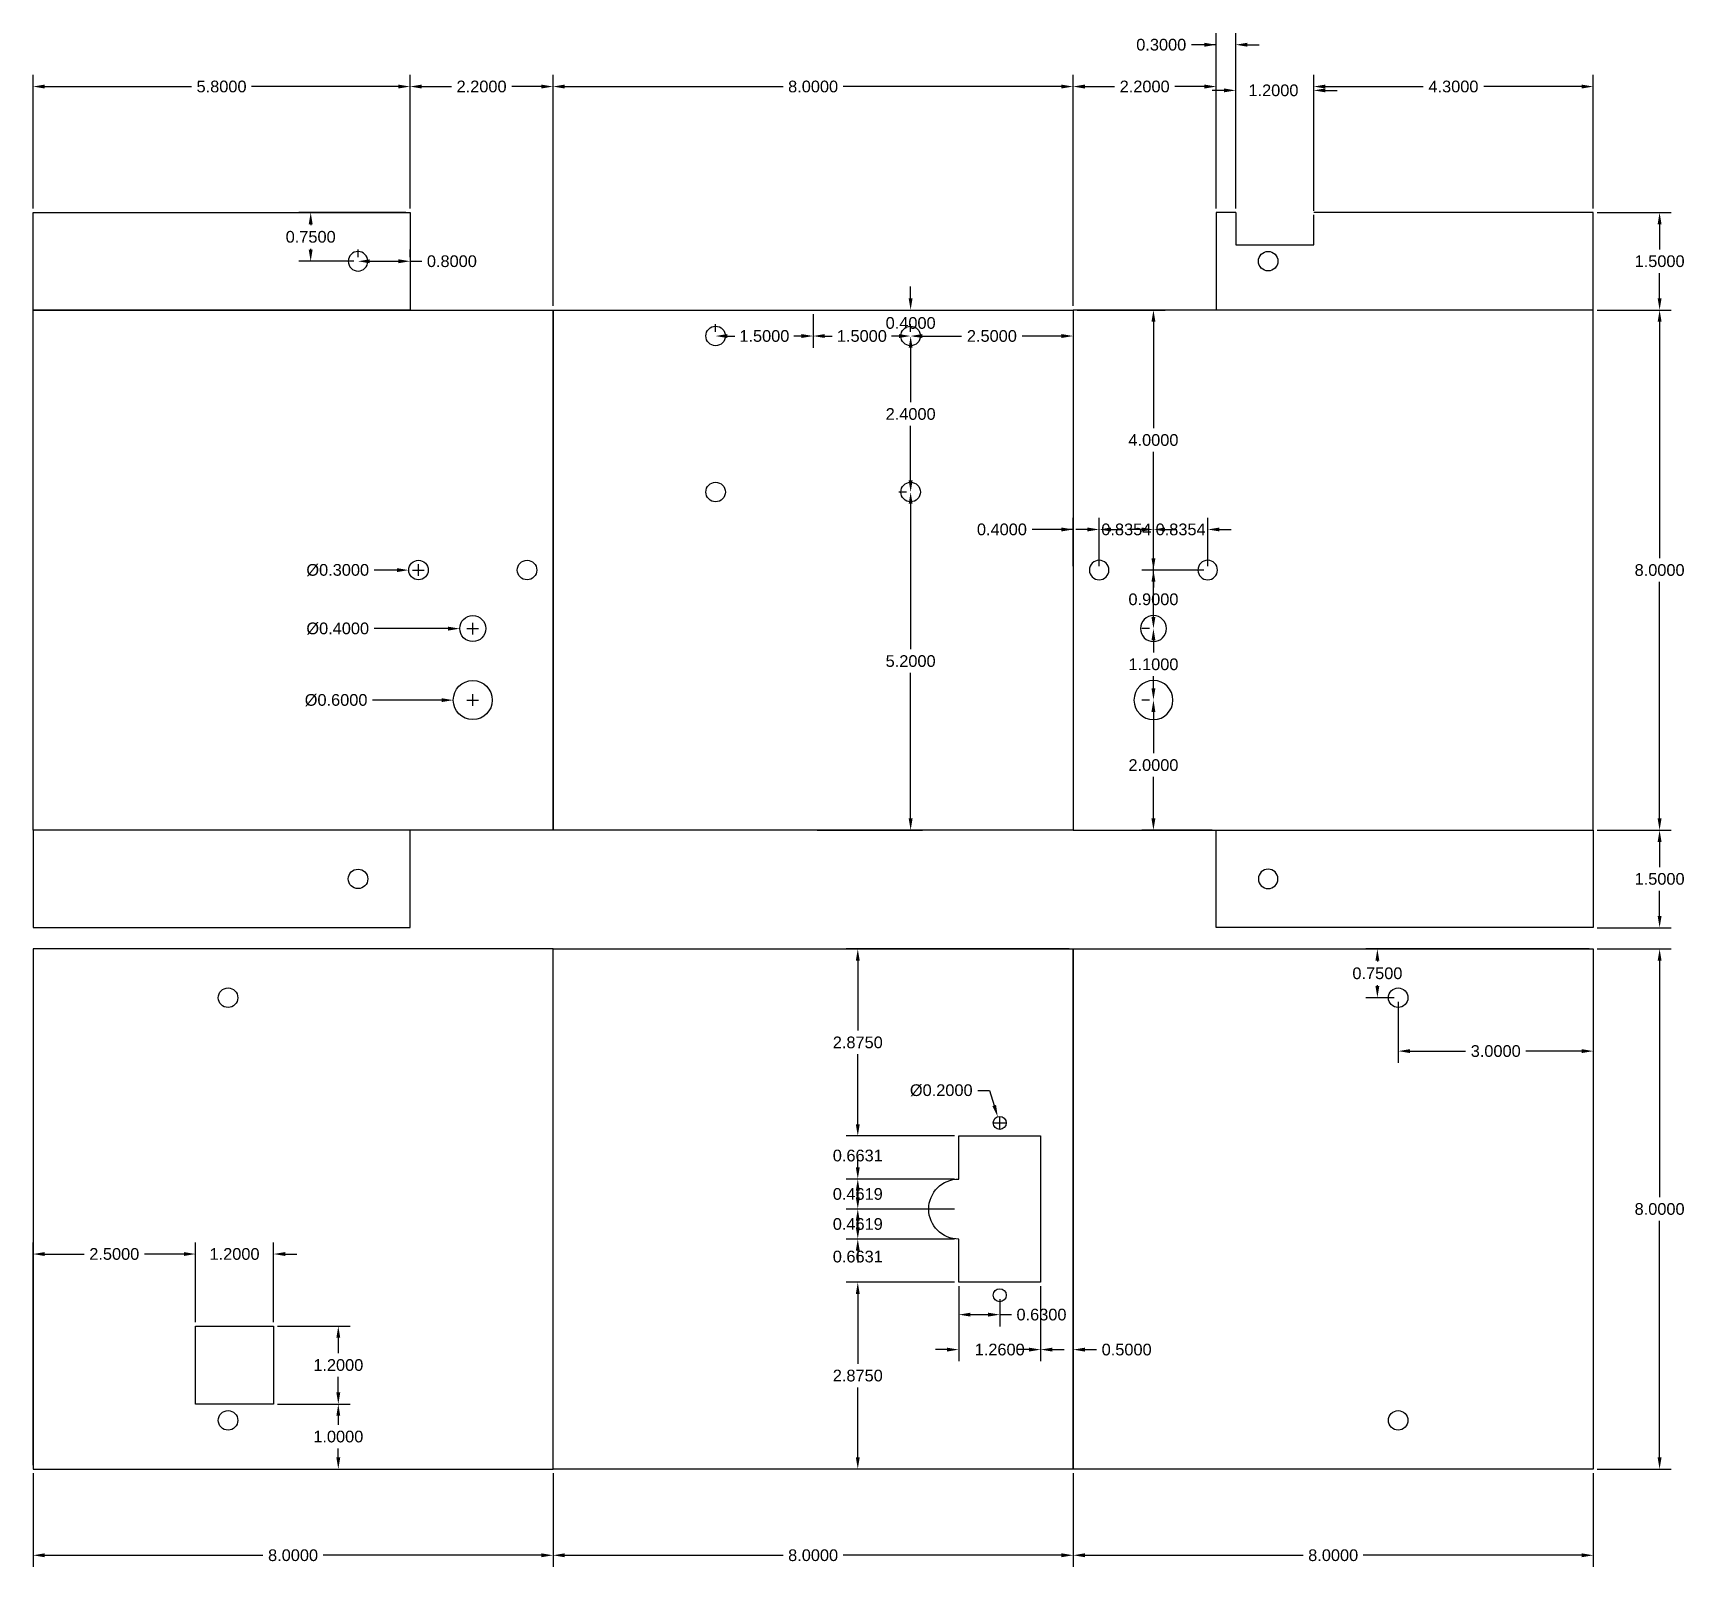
# Model space of a CAD drawing. Header units: centimetres. Extents: x 0.5 to 25.9, y -1 to 22.6.
import ezdxf

# ---------------------------------------------------------------- set-up
doc = ezdxf.new("R2010")
doc.units = ezdxf.units.CM
doc.header["$MEASUREMENT"] = 0
doc.layers.add('mark1', color=5, linetype='Continuous')
doc.layers.add('new', color=7, linetype='Continuous')
doc.layers.get('0').off()
doc.styles.get("Standard").update_dxf_attribs({"font": 'arial.ttf'})
doc.dimstyles.get("Standard").update_dxf_attribs({"dimtxt": 0.18, "dimasz": 0.18, "dimexe": 0.18, "dimexo": 0.0625, "dimgap": 0.09, "dimtad": 0, "dimtih": 1, "dimtoh": 1, "dimdec": 4, "dimzin": 0, "dimdsep": 46, "dimtxsty": 'Standard', "dimcen": 0.09, "dimadec": 0, "dimazin": 0, "dimtfac": 1, "dimtdec": 4, "dimtofl": 0, "dimtmove": 0, "dimatfit": 3, "dimfxl": 1, "dimtolj": 1, "dimtzin": 0, "dimarcsym": 0})

# ---------------------------------------------------------------- blocks, each defined once
blk = doc.blocks.new('motor')
for centre, radius in [((16.299, 16.014), 0.3), ((16.299, 14.914), 0.2), ((15.464, 14.014), 0.15), ((17.134, 14.014), 0.15)]:
    blk.add_circle(centre, radius)
blk = doc.blocks.new('wanxianglun')
for centre in [(10.199, 12.814), (13.199, 12.814), (10.199, 10.414), (13.199, 10.414)]:
    blk.add_circle(centre, 0.15)
blk = doc.blocks.new('err')
blk.add_circle((18.199, 18.764), 0.15)
at = {"layer": 'new'}
blk.add_lwpolyline([(17.399, 19.514), (17.399, 18.014), (23.199, 18.014), (23.199, 19.514)], close=True, dxfattribs=at)
blk = doc.blocks.new('err1')
blk.add_lwpolyline([(4.699, 8.514), (4.699, 9.014), (4.699, 9.014), (3.499, 9.014), (3.499, 8.552)])
blk.add_circle((4.199, 9.264), 0.15)
at = {"layer": 'new'}
blk.add_lwpolyline([(4.699, 8.514), (4.999, 8.514), (4.999, 8.514), (4.999, 10.014), (-0.801, 10.014), (-0.801, 8.514), (3.499, 8.514)], dxfattribs=at)
blk = doc.blocks.new('duoji')
for p, q in [((9.387, 5.387), (8.127, 5.387)), ((8.127, 5.387), (8.127, 3.137)), ((9.387, 4.724), (9.387, 5.387)), ((9.387, 3.137), (9.387, 3.8)), ((8.127, 3.137), (9.387, 3.137))]:
    blk.add_line(p, q)
blk.add_arc((9.387, 4.262), 0.462, 270, 90)
blk = doc.blocks.new('*D71')
at = {"layer": 'mark1', "color": 0, "lineweight": -2}
for p, q in [((0.5, 19.89), (0.5, 21.944)), ((6.3, 19.89), (6.3, 21.944)), ((0.68, 21.764), (2.937, 21.764)), ((6.12, 21.764), (3.863, 21.764))]:
    blk.add_line(p, q, dxfattribs=at)
at = {"layer": 'mark1', "color": 0}
for points in [[(0.68, 21.794), (0.68, 21.734), (0.5, 21.764)], [(6.12, 21.734), (6.12, 21.794), (6.3, 21.764)]]:
    blk.add_solid(points, dxfattribs=at)
at = {"layer": 'mark1', "color": 0, "insert": (3.4, 21.764), "char_height": 0.18, "attachment_point": 5}
blk.add_mtext('\\A1;5.8000', dxfattribs=at)
blk = doc.blocks.new('*D72')
at = {"layer": 'mark1', "color": 0, "lineweight": -2}
for p, q in [((6.3, 19.89), (6.3, 21.944)), ((8.5, 18.39), (8.5, 21.944)), ((6.48, 21.764), (6.935, 21.764)), ((8.32, 21.764), (7.865, 21.764))]:
    blk.add_line(p, q, dxfattribs=at)
at = {"layer": 'mark1', "color": 0}
for points in [[(6.48, 21.794), (6.48, 21.734), (6.3, 21.764)], [(8.32, 21.734), (8.32, 21.794), (8.5, 21.764)]]:
    blk.add_solid(points, dxfattribs=at)
at = {"layer": 'mark1', "color": 0, "insert": (7.4, 21.764), "char_height": 0.18, "attachment_point": 5}
blk.add_mtext('\\A1;2.2000', dxfattribs=at)
blk = doc.blocks.new('*D73')
at = {"layer": 'mark1', "color": 0, "lineweight": -2}
for p, q in [((8.5, 18.39), (8.5, 21.944)), ((16.5, 18.39), (16.5, 21.944)), ((8.68, 21.764), (12.037, 21.764)), ((16.32, 21.764), (12.963, 21.764))]:
    blk.add_line(p, q, dxfattribs=at)
at = {"layer": 'mark1', "color": 0}
for points in [[(8.68, 21.794), (8.68, 21.734), (8.5, 21.764)], [(16.32, 21.734), (16.32, 21.794), (16.5, 21.764)]]:
    blk.add_solid(points, dxfattribs=at)
at = {"layer": 'mark1', "color": 0, "insert": (12.5, 21.764), "char_height": 0.18, "attachment_point": 5}
blk.add_mtext('\\A1;8.0000', dxfattribs=at)
blk = doc.blocks.new('*D74')
at = {"layer": 'mark1', "color": 0, "lineweight": -2}
for p, q in [((16.5, 18.39), (16.5, 21.944)), ((18.7, 19.89), (18.7, 21.944)), ((16.68, 21.764), (17.135, 21.764)), ((18.52, 21.764), (18.065, 21.764))]:
    blk.add_line(p, q, dxfattribs=at)
at = {"layer": 'mark1', "color": 0}
for points in [[(16.68, 21.794), (16.68, 21.734), (16.5, 21.764)], [(18.52, 21.734), (18.52, 21.794), (18.7, 21.764)]]:
    blk.add_solid(points, dxfattribs=at)
at = {"layer": 'mark1', "color": 0, "insert": (17.6, 21.764), "char_height": 0.18, "attachment_point": 5}
blk.add_mtext('\\A1;2.2000', dxfattribs=at)
blk = doc.blocks.new('*D75')
at = {"layer": 'mark1', "color": 0, "lineweight": -2}
for p, q in [((18.7, 22.407), (18.318, 22.407)), ((18.52, 22.407), (18.34, 22.407)), ((18.7, 19.89), (18.7, 22.587)), ((19, 19.89), (19, 22.587)), ((19.18, 22.407), (19.36, 22.407))]:
    blk.add_line(p, q, dxfattribs=at)
at = {"layer": 'mark1', "color": 0}
for points in [[(18.52, 22.377), (18.52, 22.437), (18.7, 22.407)], [(19.18, 22.437), (19.18, 22.377), (19, 22.407)]]:
    blk.add_solid(points, dxfattribs=at)
at = {"layer": 'mark1', "color": 0, "insert": (17.855, 22.407), "char_height": 0.18, "attachment_point": 5}
blk.add_mtext('\\A1;0.3000', dxfattribs=at)
blk = doc.blocks.new('*D76')
at = {"layer": 'mark1', "color": 0, "lineweight": -2}
for p, q in [((19, 19.89), (19, 21.885)), ((20.2, 19.852), (20.2, 21.885)), ((18.82, 21.705), (18.64, 21.705)), ((20.38, 21.705), (20.56, 21.705))]:
    blk.add_line(p, q, dxfattribs=at)
at = {"layer": 'mark1', "color": 0}
for points in [[(18.82, 21.675), (18.82, 21.735), (19, 21.705)], [(20.38, 21.735), (20.38, 21.675), (20.2, 21.705)]]:
    blk.add_solid(points, dxfattribs=at)
at = {"layer": 'mark1', "color": 0, "insert": (19.581, 21.705), "char_height": 0.18, "attachment_point": 5}
blk.add_mtext('\\A1;1.2000', dxfattribs=at)
blk = doc.blocks.new('*D77')
at = {"layer": 'mark1', "color": 0, "lineweight": -2}
for p, q in [((20.2, 19.852), (20.2, 21.944)), ((24.5, 19.89), (24.5, 21.944)), ((20.38, 21.764), (21.883, 21.764)), ((24.32, 21.764), (22.817, 21.764))]:
    blk.add_line(p, q, dxfattribs=at)
at = {"layer": 'mark1', "color": 0}
for points in [[(20.38, 21.794), (20.38, 21.734), (20.2, 21.764)], [(24.32, 21.734), (24.32, 21.794), (24.5, 21.764)]]:
    blk.add_solid(points, dxfattribs=at)
at = {"layer": 'mark1', "color": 0, "insert": (22.35, 21.764), "char_height": 0.18, "attachment_point": 5}
blk.add_mtext('\\A1;4.3000', dxfattribs=at)
blk = doc.blocks.new('*D78')
at = {"layer": 'mark1', "color": 0, "lineweight": -2}
for p, q in [((24.562, 10.327), (25.701, 10.327)), ((25.521, 10.147), (25.521, 9.759)), ((25.521, 9.007), (25.521, 9.395)), ((24.562, 8.827), (25.701, 8.827))]:
    blk.add_line(p, q, dxfattribs=at)
at = {"layer": 'mark1', "color": 0}
for points in [[(25.551, 10.147), (25.491, 10.147), (25.521, 10.327)], [(25.491, 9.007), (25.551, 9.007), (25.521, 8.827)]]:
    blk.add_solid(points, dxfattribs=at)
at = {"layer": 'mark1', "color": 0, "insert": (25.521, 9.577), "char_height": 0.18, "attachment_point": 5}
blk.add_mtext('\\A1;1.5000', dxfattribs=at)
blk = doc.blocks.new('*D79')
at = {"layer": 'mark1', "color": 0, "lineweight": -2}
for p, q in [((24.562, 18.327), (25.701, 18.327)), ((25.521, 18.147), (25.521, 14.509)), ((25.521, 10.507), (25.521, 14.145)), ((24.562, 10.327), (25.701, 10.327))]:
    blk.add_line(p, q, dxfattribs=at)
at = {"layer": 'mark1', "color": 0}
for points in [[(25.551, 18.147), (25.491, 18.147), (25.521, 18.327)], [(25.491, 10.507), (25.551, 10.507), (25.521, 10.327)]]:
    blk.add_solid(points, dxfattribs=at)
at = {"layer": 'mark1', "color": 0, "insert": (25.521, 14.327), "char_height": 0.18, "attachment_point": 5}
blk.add_mtext('\\A1;8.0000', dxfattribs=at)
blk = doc.blocks.new('*D80')
at = {"layer": 'mark1', "color": 0, "lineweight": -2}
for p, q in [((24.562, 19.827), (25.701, 19.827)), ((25.521, 19.647), (25.521, 19.259)), ((25.521, 18.507), (25.521, 18.895)), ((24.562, 18.327), (25.701, 18.327))]:
    blk.add_line(p, q, dxfattribs=at)
at = {"layer": 'mark1', "color": 0}
for points in [[(25.551, 19.647), (25.491, 19.647), (25.521, 19.827)], [(25.491, 18.507), (25.551, 18.507), (25.521, 18.327)]]:
    blk.add_solid(points, dxfattribs=at)
at = {"layer": 'mark1', "color": 0, "insert": (25.521, 19.077), "char_height": 0.18, "attachment_point": 5}
blk.add_mtext('\\A1;1.5000', dxfattribs=at)
blk = doc.blocks.new('*D81')
at = {"layer": 'mark1', "color": 0, "lineweight": -2}
for p, q in [((24.562, 8.5), (25.701, 8.5)), ((25.521, 8.32), (25.521, 4.682)), ((25.521, 0.68), (25.521, 4.318)), ((24.562, 0.5), (25.701, 0.5))]:
    blk.add_line(p, q, dxfattribs=at)
at = {"layer": 'mark1', "color": 0}
for points in [[(25.551, 8.32), (25.491, 8.32), (25.521, 8.5)], [(25.491, 0.68), (25.551, 0.68), (25.521, 0.5)]]:
    blk.add_solid(points, dxfattribs=at)
at = {"layer": 'mark1', "color": 0, "insert": (25.521, 4.5), "char_height": 0.18, "attachment_point": 5}
blk.add_mtext('\\A1;8.0000', dxfattribs=at)
blk = doc.blocks.new('*D83')
at = {"layer": 'mark1', "color": 0, "lineweight": -2}
for p, q in [((0.5, 0.438), (0.5, -1.005)), ((8.5, 0.438), (8.5, -1.005)), ((0.68, -0.825), (4.037, -0.825)), ((8.32, -0.825), (4.963, -0.825))]:
    blk.add_line(p, q, dxfattribs=at)
at = {"layer": 'mark1', "color": 0}
for points in [[(0.68, -0.795), (0.68, -0.855), (0.5, -0.825)], [(8.32, -0.855), (8.32, -0.795), (8.5, -0.825)]]:
    blk.add_solid(points, dxfattribs=at)
at = {"layer": 'mark1', "color": 0, "insert": (4.5, -0.825), "char_height": 0.18, "attachment_point": 5}
blk.add_mtext('\\A1;8.0000', dxfattribs=at)
blk = doc.blocks.new('*D86')
at = {"layer": 'mark1', "color": 0, "lineweight": -2}
for p, q in [((8.5, 0.438), (8.5, -1.005)), ((16.5, 0.438), (16.5, -1.005)), ((8.68, -0.825), (12.037, -0.825)), ((16.32, -0.825), (12.963, -0.825))]:
    blk.add_line(p, q, dxfattribs=at)
at = {"layer": 'mark1', "color": 0}
for points in [[(8.68, -0.795), (8.68, -0.855), (8.5, -0.825)], [(16.32, -0.855), (16.32, -0.795), (16.5, -0.825)]]:
    blk.add_solid(points, dxfattribs=at)
at = {"layer": 'mark1', "color": 0, "insert": (12.5, -0.825), "char_height": 0.18, "attachment_point": 5}
blk.add_mtext('\\A1;8.0000', dxfattribs=at)
blk = doc.blocks.new('*D87')
at = {"layer": 'mark1', "color": 0, "lineweight": -2}
for p, q in [((16.5, 0.438), (16.5, -1.005)), ((24.5, 0.438), (24.5, -1.005)), ((16.68, -0.825), (20.037, -0.825)), ((24.32, -0.825), (20.963, -0.825))]:
    blk.add_line(p, q, dxfattribs=at)
at = {"layer": 'mark1', "color": 0}
for points in [[(16.68, -0.795), (16.68, -0.855), (16.5, -0.825)], [(24.32, -0.855), (24.32, -0.795), (24.5, -0.825)]]:
    blk.add_solid(points, dxfattribs=at)
at = {"layer": 'mark1', "color": 0, "insert": (20.5, -0.825), "char_height": 0.18, "attachment_point": 5}
blk.add_mtext('\\A1;8.0000', dxfattribs=at)
blk = doc.blocks.new('*D88')
at = {"layer": 'mark1', "color": 0, "lineweight": -2}
for p, q in [((24.5, 8.437), (24.5, 6.749)), ((21.5, 7.688), (21.5, 6.749)), ((21.68, 6.929), (22.537, 6.929)), ((24.32, 6.929), (23.463, 6.929))]:
    blk.add_line(p, q, dxfattribs=at)
at = {"layer": 'mark1', "color": 0}
for points in [[(21.68, 6.959), (21.68, 6.899), (21.5, 6.929)], [(24.32, 6.899), (24.32, 6.959), (24.5, 6.929)]]:
    blk.add_solid(points, dxfattribs=at)
at = {"layer": 'mark1', "color": 0, "insert": (23, 6.929), "char_height": 0.18, "attachment_point": 5}
blk.add_mtext('\\A1;3.0000', dxfattribs=at)
blk = doc.blocks.new('*D90')
at = {"layer": 'mark1', "color": 0, "lineweight": -2}
for p, q in [((24.437, 8.5), (21, 8.5)), ((21.18, 8.32), (21.18, 8.307)), ((21.18, 7.93), (21.18, 7.943)), ((21.437, 7.75), (21, 7.75))]:
    blk.add_line(p, q, dxfattribs=at)
at = {"layer": 'mark1', "color": 0}
for points in [[(21.21, 8.32), (21.15, 8.32), (21.18, 8.5)], [(21.15, 7.93), (21.21, 7.93), (21.18, 7.75)]]:
    blk.add_solid(points, dxfattribs=at)
at = {"layer": 'mark1', "color": 0, "insert": (21.18, 8.125), "char_height": 0.18, "attachment_point": 5}
blk.add_mtext('\\A1;0.7500', dxfattribs=at)
blk = doc.blocks.new('*D91')
at = {"layer": 'mark1', "color": 0, "lineweight": -2}
for p, q in [((3, 2.762), (3, 3.988)), ((4.2, 2.762), (4.2, 3.988)), ((2.82, 3.808), (2.64, 3.808)), ((4.38, 3.808), (4.56, 3.808))]:
    blk.add_line(p, q, dxfattribs=at)
at = {"layer": 'mark1', "color": 0}
for points in [[(2.82, 3.778), (2.82, 3.838), (3, 3.808)], [(4.38, 3.838), (4.38, 3.778), (4.2, 3.808)]]:
    blk.add_solid(points, dxfattribs=at)
at = {"layer": 'mark1', "color": 0, "insert": (3.6, 3.808), "char_height": 0.18, "attachment_point": 5}
blk.add_mtext('\\A1;1.2000', dxfattribs=at)
blk = doc.blocks.new('*D92')
at = {"layer": 'mark1', "color": 0, "lineweight": -2}
for p, q in [((0.5, 0.562), (0.5, 3.988)), ((3, 2.762), (3, 3.988)), ((0.68, 3.808), (1.285, 3.808)), ((2.82, 3.808), (2.215, 3.808))]:
    blk.add_line(p, q, dxfattribs=at)
at = {"layer": 'mark1', "color": 0}
for points in [[(0.68, 3.838), (0.68, 3.778), (0.5, 3.808)], [(2.82, 3.778), (2.82, 3.838), (3, 3.808)]]:
    blk.add_solid(points, dxfattribs=at)
at = {"layer": 'mark1', "color": 0, "insert": (1.75, 3.808), "char_height": 0.18, "attachment_point": 5}
blk.add_mtext('\\A1;2.5000', dxfattribs=at)
blk = doc.blocks.new('*D93')
at = {"layer": 'mark1', "color": 0, "lineweight": -2}
for p, q in [((4.263, 2.7), (5.376, 2.7)), ((5.196, 2.52), (5.196, 2.282)), ((5.196, 1.68), (5.196, 1.918)), ((4.263, 1.5), (5.376, 1.5))]:
    blk.add_line(p, q, dxfattribs=at)
at = {"layer": 'mark1', "color": 0}
for points in [[(5.226, 2.52), (5.166, 2.52), (5.196, 2.7)], [(5.166, 1.68), (5.226, 1.68), (5.196, 1.5)]]:
    blk.add_solid(points, dxfattribs=at)
at = {"layer": 'mark1', "color": 0, "insert": (5.196, 2.1), "char_height": 0.18, "attachment_point": 5}
blk.add_mtext('\\A1;1.2000', dxfattribs=at)
blk = doc.blocks.new('*D94')
at = {"layer": 'mark1', "color": 0, "lineweight": -2}
for p, q in [((4.263, 1.5), (5.376, 1.5)), ((5.196, 1.32), (5.196, 1.182)), ((5.196, 0.68), (5.196, 0.818)), ((4.562, 0.5), (5.376, 0.5))]:
    blk.add_line(p, q, dxfattribs=at)
at = {"layer": 'mark1', "color": 0}
for points in [[(5.226, 1.32), (5.166, 1.32), (5.196, 1.5)], [(5.166, 0.68), (5.226, 0.68), (5.196, 0.5)]]:
    blk.add_solid(points, dxfattribs=at)
at = {"layer": 'mark1', "color": 0, "insert": (5.196, 1), "char_height": 0.18, "attachment_point": 5}
blk.add_mtext('\\A1;1.0000', dxfattribs=at)
blk = doc.blocks.new('*D95')
at = {"layer": 'mark1', "color": 0, "lineweight": -2}
for p, q in [((6.237, 19.827), (4.591, 19.827)), ((4.771, 19.647), (4.771, 19.634)), ((5.437, 19.077), (4.591, 19.077)), ((4.771, 19.257), (4.771, 19.27))]:
    blk.add_line(p, q, dxfattribs=at)
at = {"layer": 'mark1', "color": 0}
for points in [[(4.801, 19.647), (4.741, 19.647), (4.771, 19.827)], [(4.741, 19.257), (4.801, 19.257), (4.771, 19.077)]]:
    blk.add_solid(points, dxfattribs=at)
at = {"layer": 'mark1', "color": 0, "insert": (4.771, 19.452), "char_height": 0.18, "attachment_point": 5}
blk.add_mtext('\\A1;0.7500', dxfattribs=at)
blk = doc.blocks.new('*D96')
at = {"layer": 'mark1', "color": 0, "lineweight": -2}
for p, q in [((5.5, 19.14), (5.5, 19.257)), ((5.68, 19.077), (6.12, 19.077)), ((6.3, 19.14), (6.3, 19.257)), ((6.3, 19.077), (6.48, 19.077))]:
    blk.add_line(p, q, dxfattribs=at)
at = {"layer": 'mark1', "color": 0}
for points in [[(5.68, 19.107), (5.68, 19.047), (5.5, 19.077)], [(6.12, 19.047), (6.12, 19.107), (6.3, 19.077)]]:
    blk.add_solid(points, dxfattribs=at)
at = {"layer": 'mark1', "color": 0, "insert": (6.943, 19.077), "char_height": 0.18, "attachment_point": 5}
blk.add_mtext('\\A1;0.8000', dxfattribs=at)
blk = doc.blocks.new('*D97')
at = {"layer": 'mark1', "color": 0, "lineweight": -2}
for p, q in [((17.673, 12.327), (17.555, 12.327)), ((17.735, 12.147), (17.735, 11.509)), ((17.735, 10.507), (17.735, 11.145)), ((18.637, 10.327), (17.555, 10.327))]:
    blk.add_line(p, q, dxfattribs=at)
at = {"layer": 'mark1', "color": 0}
for points in [[(17.765, 12.147), (17.705, 12.147), (17.735, 12.327)], [(17.705, 10.507), (17.765, 10.507), (17.735, 10.327)]]:
    blk.add_solid(points, dxfattribs=at)
at = {"layer": 'mark1', "color": 0, "insert": (17.735, 11.327), "char_height": 0.18, "attachment_point": 5}
blk.add_mtext('\\A1;2.0000', dxfattribs=at)
blk = doc.blocks.new('*D98')
at = {"layer": 'mark1', "color": 0, "lineweight": -2}
for p, q in [((17.673, 13.427), (17.555, 13.427)), ((17.735, 13.247), (17.735, 13.059)), ((17.735, 12.507), (17.735, 12.695)), ((17.673, 12.327), (17.555, 12.327))]:
    blk.add_line(p, q, dxfattribs=at)
at = {"layer": 'mark1', "color": 0}
for points in [[(17.765, 13.247), (17.705, 13.247), (17.735, 13.427)], [(17.705, 12.507), (17.765, 12.507), (17.735, 12.327)]]:
    blk.add_solid(points, dxfattribs=at)
at = {"layer": 'mark1', "color": 0, "insert": (17.735, 12.877), "char_height": 0.18, "attachment_point": 5}
blk.add_mtext('\\A1;1.1000', dxfattribs=at)
blk = doc.blocks.new('*D99')
at = {"layer": 'mark1', "color": 0, "lineweight": -2}
for p, q in [((18.508, 14.327), (17.555, 14.327)), ((17.735, 14.147), (17.735, 14.059)), ((17.735, 13.607), (17.735, 13.695)), ((17.673, 13.427), (17.555, 13.427))]:
    blk.add_line(p, q, dxfattribs=at)
at = {"layer": 'mark1', "color": 0}
for points in [[(17.765, 14.147), (17.705, 14.147), (17.735, 14.327)], [(17.705, 13.607), (17.765, 13.607), (17.735, 13.427)]]:
    blk.add_solid(points, dxfattribs=at)
at = {"layer": 'mark1', "color": 0, "insert": (17.735, 13.877), "char_height": 0.18, "attachment_point": 5}
blk.add_mtext('\\A1;0.9000', dxfattribs=at)
blk = doc.blocks.new('*D100')
at = {"layer": 'mark1', "color": 0, "lineweight": -2}
for p, q in [((16.562, 18.327), (17.915, 18.327)), ((17.735, 18.147), (17.735, 16.509)), ((17.735, 14.507), (17.735, 16.145)), ((18.508, 14.327), (17.555, 14.327))]:
    blk.add_line(p, q, dxfattribs=at)
at = {"layer": 'mark1', "color": 0}
for points in [[(17.765, 18.147), (17.705, 18.147), (17.735, 18.327)], [(17.705, 14.507), (17.765, 14.507), (17.735, 14.327)]]:
    blk.add_solid(points, dxfattribs=at)
at = {"layer": 'mark1', "color": 0, "insert": (17.735, 16.327), "char_height": 0.18, "attachment_point": 5}
blk.add_mtext('\\A1;4.0000', dxfattribs=at)
blk = doc.blocks.new('*D101')
at = {"layer": 'mark1', "color": 0, "lineweight": -2}
for p, q in [((16.5, 14.39), (16.5, 15.132)), ((16.9, 14.39), (16.9, 15.132)), ((16.5, 14.952), (15.868, 14.952)), ((16.32, 14.952), (16.14, 14.952)), ((17.08, 14.952), (17.26, 14.952))]:
    blk.add_line(p, q, dxfattribs=at)
at = {"layer": 'mark1', "color": 0}
for points in [[(16.32, 14.922), (16.32, 14.982), (16.5, 14.952)], [(17.08, 14.982), (17.08, 14.922), (16.9, 14.952)]]:
    blk.add_solid(points, dxfattribs=at)
at = {"layer": 'mark1', "color": 0, "insert": (15.404, 14.952), "char_height": 0.18, "attachment_point": 5}
blk.add_mtext('\\A1;0.4000', dxfattribs=at)
blk = doc.blocks.new('*D102')
at = {"layer": 'mark1', "color": 0, "lineweight": -2}
for p, q in [((16.9, 14.39), (16.9, 15.132)), ((17.735, 13.49), (17.735, 15.132)), ((16.72, 14.952), (16.54, 14.952)), ((17.915, 14.952), (18.095, 14.952))]:
    blk.add_line(p, q, dxfattribs=at)
at = {"layer": 'mark1', "color": 0}
for points in [[(16.72, 14.922), (16.72, 14.982), (16.9, 14.952)], [(17.915, 14.982), (17.915, 14.922), (17.735, 14.952)]]:
    blk.add_solid(points, dxfattribs=at)
at = {"layer": 'mark1', "color": 0, "insert": (17.318, 14.952), "char_height": 0.18, "attachment_point": 5}
blk.add_mtext('\\A1;0.8354', dxfattribs=at)
blk = doc.blocks.new('*D103')
at = {"layer": 'mark1', "color": 0, "lineweight": -2}
for p, q in [((17.735, 13.49), (17.735, 15.132)), ((18.571, 14.39), (18.571, 15.132)), ((17.555, 14.952), (17.375, 14.952)), ((18.751, 14.952), (18.931, 14.952))]:
    blk.add_line(p, q, dxfattribs=at)
at = {"layer": 'mark1', "color": 0}
for points in [[(17.555, 14.922), (17.555, 14.982), (17.735, 14.952)], [(18.751, 14.982), (18.751, 14.922), (18.571, 14.952)]]:
    blk.add_solid(points, dxfattribs=at)
at = {"layer": 'mark1', "color": 0, "insert": (18.153, 14.952), "char_height": 0.18, "attachment_point": 5}
blk.add_mtext('\\A1;0.8354', dxfattribs=at)
blk = doc.blocks.new('*D104')
at = {"layer": 'mark1', "color": 0, "lineweight": -2}
for p, q in [((11, 17.99), (11, 18.107)), ((12.5, 18.265), (12.5, 17.747)), ((11.18, 17.927), (11.295, 17.927)), ((12.32, 17.927), (12.205, 17.927))]:
    blk.add_line(p, q, dxfattribs=at)
at = {"layer": 'mark1', "color": 0}
for points in [[(11.18, 17.957), (11.18, 17.897), (11, 17.927)], [(12.32, 17.897), (12.32, 17.957), (12.5, 17.927)]]:
    blk.add_solid(points, dxfattribs=at)
at = {"layer": 'mark1', "color": 0, "insert": (11.75, 17.927), "char_height": 0.18, "attachment_point": 5}
blk.add_mtext('\\A1;1.5000', dxfattribs=at)
blk = doc.blocks.new('*D105')
at = {"layer": 'mark1', "color": 0, "lineweight": -2}
for p, q in [((12.5, 18.265), (12.5, 17.747)), ((12.68, 17.927), (12.795, 17.927)), ((13.82, 17.927), (13.705, 17.927)), ((14, 17.865), (14, 17.747))]:
    blk.add_line(p, q, dxfattribs=at)
at = {"layer": 'mark1', "color": 0}
for points in [[(12.68, 17.957), (12.68, 17.897), (12.5, 17.927)], [(13.82, 17.897), (13.82, 17.957), (14, 17.927)]]:
    blk.add_solid(points, dxfattribs=at)
at = {"layer": 'mark1', "color": 0, "insert": (13.25, 17.927), "char_height": 0.18, "attachment_point": 5}
blk.add_mtext('\\A1;1.5000', dxfattribs=at)
blk = doc.blocks.new('*D106')
at = {"layer": 'mark1', "color": 0, "lineweight": -2}
for p, q in [((14, 17.99), (14, 18.107)), ((16.5, 18.265), (16.5, 17.747)), ((14.18, 17.927), (14.785, 17.927)), ((16.32, 17.927), (15.715, 17.927))]:
    blk.add_line(p, q, dxfattribs=at)
at = {"layer": 'mark1', "color": 0}
for points in [[(14.18, 17.957), (14.18, 17.897), (14, 17.927)], [(16.32, 17.897), (16.32, 17.957), (16.5, 17.927)]]:
    blk.add_solid(points, dxfattribs=at)
at = {"layer": 'mark1', "color": 0, "insert": (15.25, 17.927), "char_height": 0.18, "attachment_point": 5}
blk.add_mtext('\\A1;2.5000', dxfattribs=at)
blk = doc.blocks.new('*D107')
at = {"layer": 'mark1', "color": 0, "lineweight": -2}
for p, q in [((14, 18.507), (14, 18.687)), ((12.562, 18.327), (14.18, 18.327)), ((14.062, 17.927), (14.18, 17.927)), ((14, 17.747), (14, 17.567))]:
    blk.add_line(p, q, dxfattribs=at)
at = {"layer": 'mark1', "color": 0}
for points in [[(13.97, 18.507), (14.03, 18.507), (14, 18.327)], [(14.03, 17.747), (13.97, 17.747), (14, 17.927)]]:
    blk.add_solid(points, dxfattribs=at)
at = {"layer": 'mark1', "color": 0, "insert": (14, 18.127), "char_height": 0.18, "attachment_point": 5}
blk.add_mtext('\\A1;0.4000', dxfattribs=at)
blk = doc.blocks.new('*D108')
at = {"layer": 'mark1', "color": 0, "lineweight": -2}
for p, q in [((13.937, 17.927), (13.82, 17.927)), ((14, 17.747), (14, 16.909)), ((14, 15.707), (14, 16.545)), ((13.937, 15.527), (13.82, 15.527))]:
    blk.add_line(p, q, dxfattribs=at)
at = {"layer": 'mark1', "color": 0}
for points in [[(14.03, 17.747), (13.97, 17.747), (14, 17.927)], [(13.97, 15.707), (14.03, 15.707), (14, 15.527)]]:
    blk.add_solid(points, dxfattribs=at)
at = {"layer": 'mark1', "color": 0, "insert": (14, 16.727), "char_height": 0.18, "attachment_point": 5}
blk.add_mtext('\\A1;2.4000', dxfattribs=at)
blk = doc.blocks.new('*D109')
at = {"layer": 'mark1', "color": 0, "lineweight": -2}
for p, q in [((13.937, 15.527), (13.82, 15.527)), ((14, 15.347), (14, 13.109)), ((14, 10.507), (14, 12.745)), ((12.562, 10.327), (14.18, 10.327))]:
    blk.add_line(p, q, dxfattribs=at)
at = {"layer": 'mark1', "color": 0}
for points in [[(14.03, 15.347), (13.97, 15.347), (14, 15.527)], [(13.97, 10.507), (14.03, 10.507), (14, 10.327)]]:
    blk.add_solid(points, dxfattribs=at)
at = {"layer": 'mark1', "color": 0, "insert": (14, 12.927), "char_height": 0.18, "attachment_point": 5}
blk.add_mtext('\\A1;5.2000', dxfattribs=at)
blk = doc.blocks.new('*D110')
at = {"layer": 'mark1', "color": 0, "lineweight": -2}
blk.add_line((6.785, 12.327), (5.723, 12.327), dxfattribs=at)
at = {"layer": 'mark1', "color": 0}
for p, q in [((7.175, 12.327), (7.355, 12.327)), ((7.265, 12.237), (7.265, 12.417))]:
    blk.add_line(p, q, dxfattribs=at)
blk.add_solid([(6.785, 12.297), (6.785, 12.357), (6.965, 12.327)], dxfattribs=at)
at = {"layer": 'mark1', "color": 0, "insert": (5.162, 12.327), "char_height": 0.18, "attachment_point": 5}
blk.add_mtext('\\A1;%%c0.6000', dxfattribs=at)
blk = doc.blocks.new('*D111')
at = {"layer": 'mark1', "color": 0}
for p, q in [((7.265, 13.337), (7.265, 13.517)), ((7.175, 13.427), (7.355, 13.427))]:
    blk.add_line(p, q, dxfattribs=at)
at = {"layer": 'mark1', "color": 0, "lineweight": -2}
blk.add_line((6.885, 13.427), (5.749, 13.427), dxfattribs=at)
at = {"layer": 'mark1', "color": 0}
blk.add_solid([(6.885, 13.397), (6.885, 13.457), (7.065, 13.427)], dxfattribs=at)
at = {"layer": 'mark1', "color": 0, "insert": (5.187, 13.427), "char_height": 0.18, "attachment_point": 5}
blk.add_mtext('\\A1;%%c0.4000', dxfattribs=at)
blk = doc.blocks.new('*D112')
at = {"layer": 'mark1', "color": 0, "lineweight": -2}
blk.add_line((6.099, 14.327), (5.749, 14.327), dxfattribs=at)
at = {"layer": 'mark1', "color": 0}
for p, q in [((6.339, 14.327), (6.519, 14.327)), ((6.429, 14.237), (6.429, 14.417))]:
    blk.add_line(p, q, dxfattribs=at)
blk.add_solid([(6.099, 14.297), (6.099, 14.357), (6.279, 14.327)], dxfattribs=at)
at = {"layer": 'mark1', "color": 0, "insert": (5.187, 14.327), "char_height": 0.18, "attachment_point": 5}
blk.add_mtext('\\A1;%%c0.3000', dxfattribs=at)
blk = doc.blocks.new('*D113')
at = {"layer": 'mark1', "color": 0, "lineweight": -2}
for p, q in [((14.677, 3.375), (13.007, 3.375)), ((13.187, 3.195), (13.187, 2.119)), ((13.187, 0.68), (13.187, 1.756)), ((16.437, 0.5), (13.007, 0.5))]:
    blk.add_line(p, q, dxfattribs=at)
at = {"layer": 'mark1', "color": 0}
for points in [[(13.217, 3.195), (13.157, 3.195), (13.187, 3.375)], [(13.157, 0.68), (13.217, 0.68), (13.187, 0.5)]]:
    blk.add_solid(points, dxfattribs=at)
at = {"layer": 'mark1', "color": 0, "insert": (13.187, 1.938), "char_height": 0.18, "attachment_point": 5}
blk.add_mtext('\\A1;2.8750', dxfattribs=at)
blk = doc.blocks.new('*D114')
at = {"layer": 'mark1', "color": 0, "lineweight": -2}
for p, q in [((13.187, 4.218), (13.187, 4.398)), ((14.677, 4.038), (13.007, 4.038)), ((14.677, 3.375), (13.007, 3.375)), ((13.187, 3.195), (13.187, 3.015))]:
    blk.add_line(p, q, dxfattribs=at)
at = {"layer": 'mark1', "color": 0}
for points in [[(13.157, 4.218), (13.217, 4.218), (13.187, 4.038)], [(13.217, 3.195), (13.157, 3.195), (13.187, 3.375)]]:
    blk.add_solid(points, dxfattribs=at)
at = {"layer": 'mark1', "color": 0, "insert": (13.187, 3.768), "char_height": 0.18, "attachment_point": 5}
blk.add_mtext('\\A1;0.6631', dxfattribs=at)
blk = doc.blocks.new('*D115')
at = {"layer": 'mark1', "color": 0, "lineweight": -2}
for p, q in [((13.187, 4.68), (13.187, 4.86)), ((14.677, 4.5), (13.007, 4.5)), ((14.677, 4.038), (13.007, 4.038)), ((13.187, 3.858), (13.187, 3.678))]:
    blk.add_line(p, q, dxfattribs=at)
at = {"layer": 'mark1', "color": 0}
for points in [[(13.157, 4.68), (13.217, 4.68), (13.187, 4.5)], [(13.217, 3.858), (13.157, 3.858), (13.187, 4.038)]]:
    blk.add_solid(points, dxfattribs=at)
at = {"layer": 'mark1', "color": 0, "insert": (13.187, 4.269), "char_height": 0.18, "attachment_point": 5}
blk.add_mtext('\\A1;0.4619', dxfattribs=at)
blk = doc.blocks.new('*D116')
at = {"layer": 'mark1', "color": 0, "lineweight": -2}
for p, q in [((13.187, 5.142), (13.187, 5.322)), ((14.677, 4.962), (13.007, 4.962)), ((14.677, 4.5), (13.007, 4.5)), ((13.187, 4.32), (13.187, 4.14))]:
    blk.add_line(p, q, dxfattribs=at)
at = {"layer": 'mark1', "color": 0}
for points in [[(13.157, 5.142), (13.217, 5.142), (13.187, 4.962)], [(13.217, 4.32), (13.157, 4.32), (13.187, 4.5)]]:
    blk.add_solid(points, dxfattribs=at)
at = {"layer": 'mark1', "color": 0, "insert": (13.187, 4.731), "char_height": 0.18, "attachment_point": 5}
blk.add_mtext('\\A1;0.4619', dxfattribs=at)
blk = doc.blocks.new('*D117')
at = {"layer": 'mark1', "color": 0, "lineweight": -2}
for p, q in [((13.187, 5.805), (13.187, 5.985)), ((14.677, 5.625), (13.007, 5.625)), ((14.677, 4.962), (13.007, 4.962)), ((13.187, 4.782), (13.187, 4.602))]:
    blk.add_line(p, q, dxfattribs=at)
at = {"layer": 'mark1', "color": 0}
for points in [[(13.157, 5.805), (13.217, 5.805), (13.187, 5.625)], [(13.217, 4.782), (13.157, 4.782), (13.187, 4.962)]]:
    blk.add_solid(points, dxfattribs=at)
at = {"layer": 'mark1', "color": 0, "insert": (13.187, 5.322), "char_height": 0.18, "attachment_point": 5}
blk.add_mtext('\\A1;0.6631', dxfattribs=at)
blk = doc.blocks.new('*D118')
at = {"layer": 'mark1', "color": 0, "lineweight": -2}
for p, q in [((16.437, 8.5), (13.007, 8.5)), ((13.187, 8.32), (13.187, 7.244)), ((13.187, 5.805), (13.187, 6.881)), ((14.677, 5.625), (13.007, 5.625))]:
    blk.add_line(p, q, dxfattribs=at)
at = {"layer": 'mark1', "color": 0}
for points in [[(13.217, 8.32), (13.157, 8.32), (13.187, 8.5)], [(13.157, 5.805), (13.217, 5.805), (13.187, 5.625)]]:
    blk.add_solid(points, dxfattribs=at)
at = {"layer": 'mark1', "color": 0, "insert": (13.187, 7.062), "char_height": 0.18, "attachment_point": 5}
blk.add_mtext('\\A1;2.8750', dxfattribs=at)
blk = doc.blocks.new('*D119')
at = {"layer": 'mark1', "color": 0, "lineweight": -2}
for p, q in [((14.74, 3.312), (14.74, 2.158)), ((16, 3.312), (16, 2.158)), ((14.56, 2.338), (14.38, 2.338)), ((16.18, 2.338), (16.36, 2.338))]:
    blk.add_line(p, q, dxfattribs=at)
at = {"layer": 'mark1', "color": 0}
for points in [[(14.56, 2.308), (14.56, 2.368), (14.74, 2.338)], [(16.18, 2.368), (16.18, 2.308), (16, 2.338)]]:
    blk.add_solid(points, dxfattribs=at)
at = {"layer": 'mark1', "color": 0, "insert": (15.37, 2.338), "char_height": 0.18, "attachment_point": 5}
blk.add_mtext('\\A1;1.2600', dxfattribs=at)
blk = doc.blocks.new('*D120')
at = {"layer": 'mark1', "color": 0, "lineweight": -2}
for p, q in [((16.5, 4.437), (16.5, 2.158)), ((16, 3.312), (16, 2.158)), ((15.82, 2.338), (15.64, 2.338)), ((16.68, 2.338), (16.86, 2.338))]:
    blk.add_line(p, q, dxfattribs=at)
at = {"layer": 'mark1', "color": 0}
for points in [[(15.82, 2.308), (15.82, 2.368), (16, 2.338)], [(16.68, 2.368), (16.68, 2.308), (16.5, 2.338)]]:
    blk.add_solid(points, dxfattribs=at)
at = {"layer": 'mark1', "color": 0, "insert": (17.323, 2.338), "char_height": 0.18, "attachment_point": 5}
blk.add_mtext('\\A1;0.5000', dxfattribs=at)
blk = doc.blocks.new('*D122')
at = {"layer": 'mark1', "color": 0, "lineweight": -2}
for p, q in [((15.032, 6.325), (15.212, 6.325)), ((15.212, 6.325), (15.286, 6.092))]:
    blk.add_line(p, q, dxfattribs=at)
at = {"layer": 'mark1', "color": 0}
for p, q in [((15.37, 5.735), (15.37, 5.915)), ((15.28, 5.825), (15.46, 5.825))]:
    blk.add_line(p, q, dxfattribs=at)
blk.add_solid([(15.257, 6.083), (15.314, 6.101), (15.34, 5.92)], dxfattribs=at)
at = {"layer": 'mark1', "color": 0, "insert": (14.471, 6.325), "char_height": 0.18, "attachment_point": 5}
blk.add_mtext('\\A1;%%c0.2000', dxfattribs=at)
blk = doc.blocks.new('*D123')
at = {"layer": 'mark1', "color": 0, "lineweight": -2}
for p, q in [((14.74, 3.313), (14.74, 2.696)), ((15.37, 3.112), (15.37, 2.696)), ((14.92, 2.876), (15.19, 2.876)), ((15.37, 2.876), (15.55, 2.876))]:
    blk.add_line(p, q, dxfattribs=at)
at = {"layer": 'mark1', "color": 0}
for points in [[(14.92, 2.906), (14.92, 2.846), (14.74, 2.876)], [(15.19, 2.846), (15.19, 2.906), (15.37, 2.876)]]:
    blk.add_solid(points, dxfattribs=at)
at = {"layer": 'mark1', "color": 0, "insert": (16.013, 2.876), "char_height": 0.18, "attachment_point": 5}
blk.add_mtext('\\A1;0.6300', dxfattribs=at)

msp = doc.modelspace()

# ---------------------------------------------------------------- linework, layer by layer
at = {"layer": 'new'}
for points in [[(8.5, 18.32737), (8.5, 10.32737), (0.5, 10.32737), (0.5, 18.32737)], [(16.5, 18.32737), (16.5, 10.32737), (8.5, 10.32737), (8.5, 18.32737)], [(16.5, 18.32737), (16.5, 10.32737), (24.5, 10.32737), (24.5, 18.32737)], [(8.5, 0.5), (8.5, 8.5), (0.5, 8.5), (0.5, 0.5)], [(8.5, 0.5), (8.5, 8.5), (16.5, 8.5), (16.5, 0.5)], [(16.5, 0.5), (16.5, 8.5), (24.5, 8.5), (24.5, 0.5)], [(4.2, 2.7), (4.2, 1.5), (3, 1.5), (3, 2.7)]]:
    msp.add_lwpolyline(points, close=True, dxfattribs=at)
for centre, radius in [((3.5, 7.75), 0.15), ((21.5, 7.75), 0.15), ((15.37, 5.825), 0.1), ((15.37, 3.175), 0.1), ((3.5, 1.25), 0.15), ((21.5, 1.25), 0.15)]:
    msp.add_circle(centre, radius, dxfattribs=at)

# ---------------------------------------------------------------- block references
at = {"layer": 'new', "xscale": -1}
msp.add_blockref('err', (23.69894, 0.31298), dxfattribs=at)
at = {"layer": 'new', "rotation": 180}
for name, p in [('err1', (23.69894, 28.34176)), ('wanxianglun', (24.19894, 28.34176)), ('motor', (23.56358, 28.34176)), ('err', (23.69894, 28.34176))]:
    msp.add_blockref(name, p, dxfattribs=at)
at = {"layer": 'new', "xscale": -1}
for name, p, rotation in [('motor', (1.43642, 28.34176), 180), ('err', (1.30106, 28.34176), 180), ('duoji', (24.12713, 0.23766), 359.9999999999999)]:
    msp.add_blockref(name, p, dxfattribs=dict(at, rotation=rotation))

# ---------------------------------------------------------------- dimensions: what is measured, and where the dimension line sits
at = {"layer": 'mark1'}
for base, p1, p2, picture, middle in [((19, 22.4073), (18.7, 19.82737), (19, 19.82737), '*D75', (17.85517, 22.4073)), ((20.2, 21.70506), (19, 19.82737), (20.2, 19.7894), '*D76', (19.5815, 21.70506)), ((16.9, 14.95206), (16.5, 14.32737), (16.9, 14.32737), '*D101', (15.40436, 14.95206)), ((17.73536, 14.95206), (16.9, 14.32737), (17.73536, 13.42737), '*D102', (17.31768, 14.95206)), ((18.57072, 14.95206), (17.73536, 13.42737), (18.57072, 14.32737), '*D103', (18.15304, 14.95206))]:
    dim = msp.add_linear_dim(base=base, p1=p1, p2=p2, dimstyle='Standard', dxfattribs=at)
    dim.commit()
    dim.dimension.update_dxf_attribs({"geometry": picture, "text_midpoint": middle, "dimtype": 160})
for base, p1, p2, picture, middle in [((6.3, 21.76358), (0.5, 19.82737), (6.3, 19.82737), '*D71', (3.4, 21.76358)), ((8.5, 21.76358), (6.3, 19.82737), (8.5, 18.32737), '*D72', (7.4, 21.76358)), ((16.5, 21.76358), (8.5, 18.32737), (16.5, 18.32737), '*D73', (12.5, 21.76358)), ((18.7, 21.76358), (16.5, 18.32737), (18.7, 19.82737), '*D74', (17.6, 21.76358)), ((24.5, 21.76358), (20.2, 19.7894), (24.5, 19.82737), '*D77', (22.35, 21.76358)), ((6.3, 19.07737), (5.5, 19.07737), (6.3, 19.07737), '*D96', (6.94332, 19.07737)), ((12.5, 17.92737), (11, 17.92737), (12.5, 18.32737), '*D104', (11.75, 17.92737)), ((14, 17.92737), (12.5, 18.32737), (14, 17.92737), '*D105', (13.25, 17.92737)), ((16.5, 17.92737), (14, 17.92737), (16.5, 18.32737), '*D106', (15.25, 17.92737)), ((21.5, 6.92884), (24.5, 8.5), (21.5, 7.75), '*D88', (23, 6.92884)), ((16.5, 2.33798), (16, 3.375), (16.5, 4.5), '*D120', (17.32332, 2.33798)), ((0.5, 3.80795), (3, 2.7), (0.5, 0.5), '*D92', (1.75, 3.80795)), ((3, 3.80795), (4.2, 2.7), (3, 2.7), '*D91', (3.6, 3.80795)), ((16, 2.33798), (14.74, 3.375), (16, 3.375), '*D119', (15.37, 2.33798)), ((15.37, 2.87639), (14.74, 3.375), (15.37, 3.175), '*D123', (16.01332, 2.87639)), ((8.5, -0.82501), (0.5, 0.5), (8.5, 0.5), '*D83', (4.5, -0.82501)), ((16.5, -0.82501), (8.5, 0.5), (16.5, 0.5), '*D86', (12.5, -0.82501)), ((24.5, -0.82501), (16.5, 0.5), (24.5, 0.5), '*D87', (20.5, -0.82501))]:
    dim = msp.add_linear_dim(base=base, p1=p1, p2=p2, dimstyle='Standard', dxfattribs=at)
    dim.commit()
    dim.dimension.update_dxf_attribs({"geometry": picture, "text_midpoint": middle})
for base, p1, p2, picture, middle in [((4.77119, 19.82737), (5.5, 19.07737), (6.3, 19.82737), '*D95', (4.77119, 19.45237)), ((17.73536, 14.32737), (17.73536, 13.42737), (18.57072, 14.32737), '*D99', (17.73536, 13.87737)), ((21.17951, 7.75), (24.5, 8.5), (21.5, 7.75), '*D90', (21.17951, 8.125)), ((13.18664, 5.625), (14.74, 4.96188), (14.74, 5.625), '*D117', (13.18664, 5.32188)), ((13.18664, 4.03812), (14.74, 3.375), (14.74, 4.03812), '*D114', (13.18664, 3.76812))]:
    dim = msp.add_linear_dim(base=base, p1=p1, p2=p2, angle=90, dimstyle='Standard', dxfattribs=at)
    dim.commit()
    dim.dimension.update_dxf_attribs({"geometry": picture, "text_midpoint": middle, "dimtype": 160})
for base, p1, p2, picture, middle in [((25.52124, 19.82737), (24.5, 18.32737), (24.5, 19.82737), '*D80', (25.52124, 19.07737)), ((14, 17.92737), (12.5, 18.32737), (14, 17.92737), '*D107', (14, 18.12737)), ((17.73536, 18.32737), (18.57072, 14.32737), (16.5, 18.32737), '*D100', (17.73536, 16.32737)), ((25.52124, 18.32737), (24.5, 10.32737), (24.5, 18.32737), '*D79', (25.52124, 14.32737)), ((14, 15.52737), (14, 17.92737), (14, 15.52737), '*D108', (14, 16.72737)), ((14, 10.32737), (14, 15.52737), (12.5, 10.32737), '*D109', (14, 12.92737)), ((17.73536, 13.42737), (17.73536, 12.32737), (17.73536, 13.42737), '*D98', (17.73536, 12.87737)), ((17.73536, 12.32737), (18.7, 10.32737), (17.73536, 12.32737), '*D97', (17.73536, 11.32737)), ((25.52124, 10.32737), (24.5, 8.82737), (24.5, 10.32737), '*D78', (25.52124, 9.57737)), ((13.18664, 8.5), (14.74, 5.625), (16.5, 8.5), '*D118', (13.18664, 7.0625)), ((25.52124, 0.5), (24.5, 8.5), (24.5, 0.5), '*D81', (25.52124, 4.5)), ((13.18664, 4.96188), (14.74, 4.5), (14.74, 4.96188), '*D116', (13.18664, 4.73094)), ((13.18664, 4.5), (14.74, 4.03812), (14.74, 4.5), '*D115', (13.18664, 4.26906)), ((13.18664, 3.375), (16.5, 0.5), (14.74, 3.375), '*D113', (13.18664, 1.9375)), ((5.19631, 1.5), (4.2, 2.7), (4.2, 1.5), '*D93', (5.19631, 2.1)), ((5.19631, 0.5), (4.2, 1.5), (4.5, 0.5), '*D94', (5.19631, 1))]:
    dim = msp.add_linear_dim(base=base, p1=p1, p2=p2, angle=90, dimstyle='Standard', dxfattribs=at)
    dim.commit()
    dim.dimension.update_dxf_attribs({"geometry": picture, "text_midpoint": middle})
for p1, p2, picture, middle in [((6.57928, 14.32737), (6.27928, 14.32737), '*D112', (5.18747, 14.32737)), ((7.46464, 13.42737), (7.06464, 13.42737), '*D111', (5.18747, 13.42737)), ((7.56464, 12.32737), (6.96464, 12.32737), '*D110', (5.16183, 12.32737)), ((15.40013, 5.72965), (15.33987, 5.92035), '*D122', (14.47083, 6.32475))]:
    dim = msp.add_diameter_dim_2p(p1=p1, p2=p2, dimstyle='Standard', dxfattribs=at)
    dim.commit()
    dim.dimension.update_dxf_attribs({"geometry": picture, "text_midpoint": middle, "dimtype": 163})

doc.saveas('drawing.dxf')
